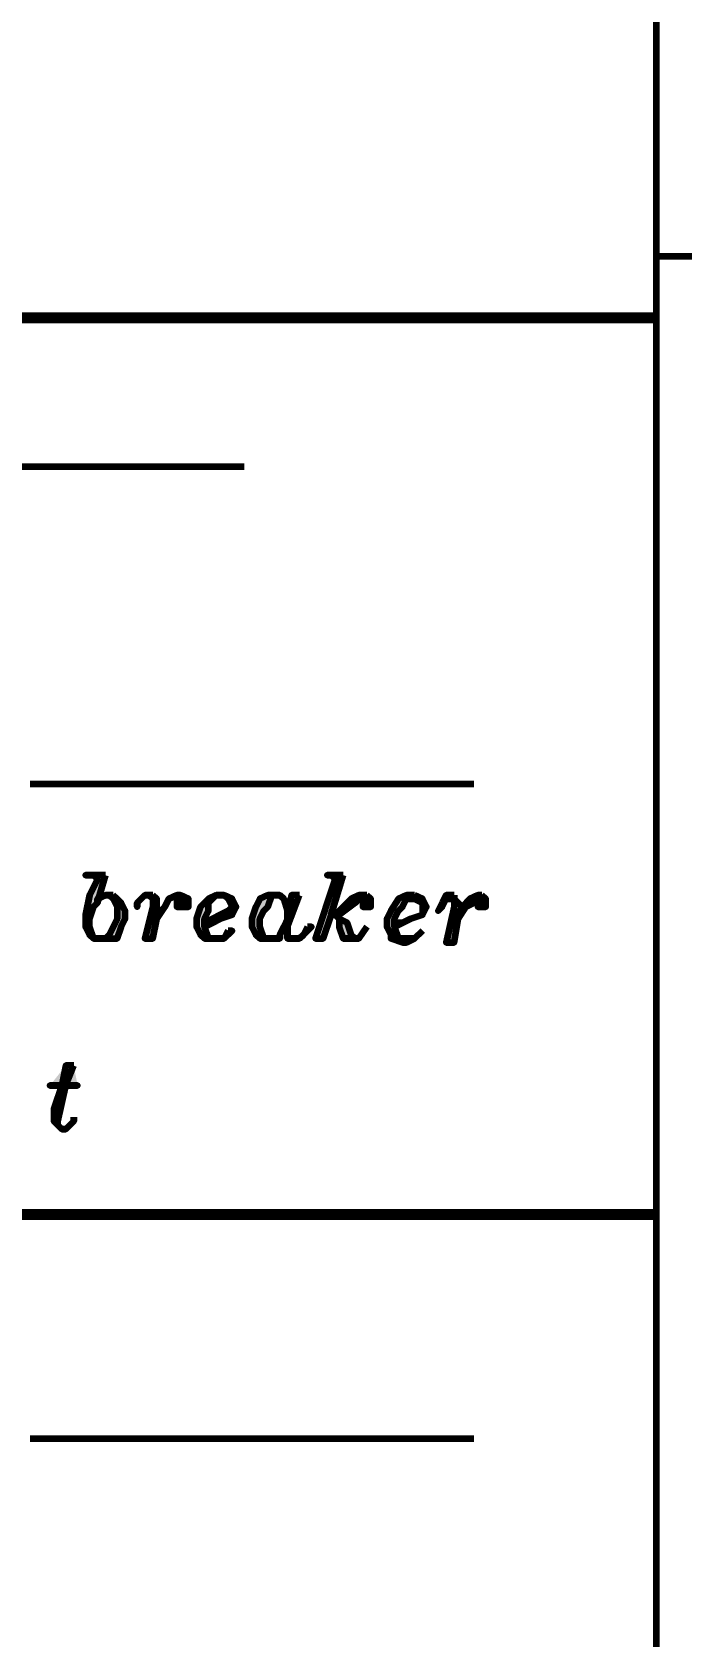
# Model space of a CAD drawing. Header units: inches. Extents: x 16 to 776, y 37 to 575.
# Drawn here: x 674.2 to 701.6, y 238.7 to 306.1 of the extents above; entities that cross this region are included whole.
import ezdxf

# ---------------------------------------------------------------- set-up
doc = ezdxf.new("R2010")
doc.units = ezdxf.units.IN
doc.header["$MEASUREMENT"] = 0
for name, color, linetype, lineweight in [('H', 7, 'CONTINUOUS', 100), ('P', 250, 'CONTINUOUS', 100), ('Text', 250, 'CONTINUOUS', 100)]:
    doc.layers.add(name, color=color, linetype=linetype, lineweight=lineweight)
doc.styles.get("Standard").update_dxf_attribs({"font": 'txt', "width": 0.75})

msp = doc.modelspace()

# ---------------------------------------------------------------- hatches: boundary and pattern name
at = {"layer": 'H', "linetype": 'Continuous'}
for points in [[(593.333, 294.167), (593.333, 294), (700.5, 294), (700.5, 294.167)], [(687.333, 270.667), (686.667, 270.667), (686.833, 270.667), (687, 270.5), (686.167, 268), (686.5, 268), (686.833, 269), (687, 269), (687.167, 269), (686.833, 269)], [(679.333, 269.833), (679.167, 269.833), (679.333, 269.667), (679.333, 269.333), (679, 268), (679.333, 268), (679.5, 268.833), (679.5, 269), (679.5, 269.333), (679.5, 269.667)], [(680.5, 269.833), (680.667, 269.667), (680.333, 269.667), (680.333, 269.333), (680.833, 269.333), (680.833, 269.667)], [(682, 269.833), (681.667, 269.667), (681.333, 269.333), (681.167, 268.833), (681.167, 268.5), (681.333, 268.167), (681.5, 268), (681.667, 268), (681.5, 268.5), (681.5, 268.667), (681.5, 268.833), (681.667, 269.167), (681.667, 269.5)], [(682.333, 269.833), (682.5, 269.667), (682.667, 269.333), (682.5, 269.167), (682.167, 269), (681.833, 268.833), (681.5, 268.667), (681.5, 268.5), (681.833, 268.667), (682.167, 268.833), (682.667, 269), (682.833, 269.333), (682.667, 269.667)], [(684.667, 269.833), (684.167, 269.833), (683.833, 269.667), (683.667, 269.333), (683.5, 268.833), (683.5, 268.5), (683.667, 268.167), (683.833, 268), (684, 268), (683.833, 268.5), (683.833, 268.833), (684, 269.167), (684.167, 269.333), (684.333, 269.833)], [(688.333, 269.833), (688, 269.833), (687.667, 269.667), (687.167, 269.167), (687, 269), (686.833, 269), (687.167, 269), (687.833, 269.5), (688, 269.667), (688.333, 269.667)], [(688.333, 269.833), (688.333, 269.667), (688.167, 269.667), (688.167, 269.333), (688.5, 269.333), (688.5, 269.667)], [(690.333, 269.833), (690, 269.833), (689.667, 269.667), (689.333, 269.167), (689.167, 268.833), (689.167, 268.5), (689.333, 268.167), (689.333, 268), (689.833, 267.833), (689.833, 268), (689.667, 268), (689.5, 268.5), (689.5, 268.667), (689.5, 268.833), (689.667, 269.167), (689.833, 269.333), (690, 269.667), (690.333, 269.667)], [(690.333, 269.833), (690.333, 269.667), (690.667, 269.5), (690.667, 269.333), (690.667, 269), (690.167, 268.833), (689.833, 268.667), (689.5, 268.667), (689.5, 268.5), (689.833, 268.667), (690.167, 268.833), (690.667, 269), (690.833, 269.333), (690.667, 269.667)], [(692, 269.833), (691.667, 269.833), (691.5, 269.5), (691.333, 269.167), (691.5, 269.333), (691.667, 269.667), (692, 269.667)], [(693.167, 269.833), (693, 269.833), (692.667, 269.667), (692.333, 269.333), (692.167, 269), (692.167, 268.833), (692.5, 269.333), (692.833, 269.5), (693, 269.667), (693.167, 269.667)], [(693.167, 269.833), (693.167, 269.667), (693, 269.333), (693.333, 269.333), (693.333, 269.667)], [(679.833, 269.333), (679.5, 269), (679.5, 268.833)], [(684.833, 269.667), (685, 269.167), (685, 268.833), (685, 269), (685, 269.333)], [(687.167, 269), (687, 269), (687.167, 268.833), (687.167, 268.5), (687.333, 268), (687.833, 268), (687.667, 268.167), (687.5, 268.667), (687.167, 268.833)], [(692, 269.667), (692, 269.5), (692, 269.333), (691.667, 267.833), (692, 267.833), (692.167, 268.833), (692.167, 269), (692.333, 269.333)], [(685, 268.833), (684.833, 268.5), (684.667, 268.167), (684.667, 268), (684.167, 268), (684, 268), (684.333, 268), (684.667, 268), (684.667, 268.167), (684.833, 268.5), (685, 268.667)], [(687.833, 268), (687.333, 268), (687.5, 268)], [(690.333, 268), (690, 268), (689.833, 268), (689.833, 267.833), (690, 267.833)], [(585.667, 256.5), (585.667, 256.333), (700.5, 256.333), (700.5, 256.5)]]:
    msp.add_hatch(color=0, dxfattribs=at).paths.add_polyline_path(points)
h = msp.add_hatch(color=0, dxfattribs=at)
edge = h.paths.add_edge_path()
edge.add_line((677.333, 270.667), (676.5, 270.667))
edge.add_line((676.5, 270.667), (676.667, 270.667))
edge.add_line((676.667, 270.667), (676.833, 270.667))
edge.add_line((676.833, 270.667), (677, 270.5))
edge.add_line((677, 270.5), (676.667, 269.833))
edge.add_line((676.667, 269.833), (676.5, 269))
edge.add_line((676.5, 269), (676.5, 268.5))
edge.add_line((676.5, 268.5), (676.667, 268.167))
edge.add_line((676.667, 268.167), (677, 268))
edge.add_line((677, 268), (676.833, 268))
edge.add_line((676.833, 268), (676.667, 268.5))
edge.add_line((676.667, 268.5), (676.667, 268.833))
edge.add_line((676.667, 268.833), (676.833, 269.333))
edge.add_line((676.833, 269.333), (677, 269.5))
h = msp.add_hatch(color=0, dxfattribs=at)
edge = h.paths.add_edge_path()
edge.add_line((677.667, 269.833), (677.333, 269.833))
edge.add_line((677.333, 269.833), (677, 269.5))
edge.add_line((677, 269.5), (677, 269.667))
edge.add_line((677, 269.667), (677.333, 269.833))
edge.add_line((677.333, 269.833), (677.5, 269.833))
h = msp.add_hatch(color=0, dxfattribs=at)
edge = h.paths.add_edge_path()
edge.add_line((677.667, 269.833), (677.5, 269.833))
edge.add_line((677.5, 269.833), (677.667, 269.667))
edge.add_line((677.667, 269.667), (677.833, 269.333))
edge.add_line((677.833, 269.333), (677.833, 268.833))
edge.add_line((677.833, 268.833), (677.667, 268.5))
edge.add_line((677.667, 268.5), (677.5, 268.167))
edge.add_line((677.5, 268.167), (677, 268))
edge.add_line((677, 268), (677.333, 268))
edge.add_line((677.333, 268), (677.833, 268))
edge.add_line((677.833, 268), (678, 268.5))
edge.add_line((678, 268.5), (678.167, 268.833))
edge.add_line((678.167, 268.833), (678.167, 269.167))
edge.add_line((678.167, 269.167), (678, 269.5))
edge.add_line((678, 269.5), (677.833, 269.667))
h = msp.add_hatch(color=0, dxfattribs=at)
edge = h.paths.add_edge_path()
edge.add_line((679.333, 269.833), (679, 269.833))
edge.add_line((679, 269.833), (678.667, 269.333))
edge.add_line((678.667, 269.333), (678.667, 269.5))
edge.add_line((678.667, 269.5), (679, 269.833))
edge.add_line((679, 269.833), (679.167, 269.833))
h = msp.add_hatch(color=0, dxfattribs=at)
edge = h.paths.add_edge_path()
edge.add_line((685.5, 269.833), (685.167, 269.833))
edge.add_line((685.167, 269.833), (685, 269))
edge.add_line((685, 269), (685, 268.833))
edge.add_line((685, 268.833), (685, 268.667))
edge.add_line((685, 268.667), (685, 268.333))
edge.add_line((685, 268.333), (685.167, 268))
edge.add_line((685.167, 268), (685, 268))
edge.add_line((685, 268), (685, 268.5))
h = msp.add_hatch(color=0, dxfattribs=at)
edge = h.paths.add_edge_path()
edge.add_line((682.5, 268.333), (682.333, 268))
edge.add_line((682.333, 268), (681.667, 268))
edge.add_line((681.667, 268), (682, 268))
edge.add_line((682, 268), (682.333, 268))
edge.add_line((682.333, 268), (682.667, 268.333))
h = msp.add_hatch(color=0, dxfattribs=at)
edge = h.paths.add_edge_path()
edge.add_line((685.833, 268.5), (685.667, 268.167))
edge.add_line((685.667, 268.167), (685.167, 268))
edge.add_line((685.167, 268), (685.5, 268))
edge.add_line((685.5, 268), (685.667, 268.167))
edge.add_line((685.667, 268.167), (686, 268.5))
h = msp.add_hatch(color=0, dxfattribs=at)
edge = h.paths.add_edge_path()
edge.add_line((676, 262.667), (675.667, 262.667))
edge.add_line((675.667, 262.667), (675, 261.833))
edge.add_line((675, 261.833), (675.5, 261.833))
edge.add_line((675.5, 261.833), (675.167, 260.833))
edge.add_line((675.167, 260.833), (675.167, 260.333))
edge.add_line((675.167, 260.333), (675.5, 260))
edge.add_line((675.5, 260), (675.333, 260.167))
edge.add_line((675.333, 260.167), (675.333, 260.333))
edge.add_line((675.333, 260.333), (675.667, 261.833))
edge.add_line((675.667, 261.833), (676.167, 261.833))

# ---------------------------------------------------------------- linework, layer by layer
at = {"layer": 'P', "color": 0, "linetype": 'Continuous'}
for points in [[(700.5, 558.333), (700.5, 53.833)], [(700.5, 296.667), (759.5, 296.667)], [(593.333, 294.167), (593.333, 294), (593.333, 294), (700.5, 294), (700.5, 294), (700.5, 294.167), (593.333, 294.167)], [(593.333, 287.833), (683.167, 287.833)], [(674.167, 274.5), (674.333, 274.5)], [(674.333, 274.5), (674.333, 274.5)], [(674.333, 274.5), (674.333, 274.5)], [(674.333, 274.5), (674.5, 274.5)], [(674.333, 274.5), (674.5, 274.5)], [(674.5, 274.5), (674.667, 274.5)], [(674.5, 274.5), (674.667, 274.5)], [(674.667, 274.5), (674.833, 274.5)], [(674.667, 274.5), (674.833, 274.5)], [(674.833, 274.5), (674.833, 274.5)], [(674.833, 274.5), (675, 274.5)], [(674.833, 274.5), (675, 274.5)], [(675, 274.5), (675.167, 274.5)], [(675, 274.5), (675.167, 274.5)], [(675.167, 274.5), (675.167, 274.5)], [(675.167, 274.5), (675.167, 274.5)], [(675.167, 274.5), (675.333, 274.5)], [(675.333, 274.5), (675.5, 274.5)], [(675.333, 274.5), (675.5, 274.5)], [(675.5, 274.5), (675.667, 274.5)], [(675.5, 274.5), (675.667, 274.5)], [(675.667, 274.5), (675.667, 274.5)], [(675.667, 274.5), (675.667, 274.5)], [(675.667, 274.5), (675.833, 274.5)], [(675.833, 274.5), (676, 274.5)], [(675.833, 274.5), (676, 274.5)], [(676, 274.5), (676, 274.5)], [(676, 274.5), (676, 274.5)], [(676, 274.5), (676.167, 274.5)], [(676, 274.5), (676.167, 274.5)], [(676.167, 274.5), (676.333, 274.5)], [(676.333, 274.5), (676.5, 274.5)], [(676.333, 274.5), (676.5, 274.5)], [(676.5, 274.5), (676.5, 274.5)], [(676.5, 274.5), (676.5, 274.5)], [(676.5, 274.5), (676.667, 274.5)], [(676.5, 274.5), (676.667, 274.5)], [(676.667, 274.5), (676.833, 274.5)], [(676.667, 274.5), (676.833, 274.5)], [(676.833, 274.5), (677, 274.5)], [(677, 274.5), (677, 274.5)], [(677, 274.5), (677, 274.5)], [(677, 274.5), (677.167, 274.5)], [(677, 274.5), (677.167, 274.5)], [(677.167, 274.5), (677.333, 274.5)], [(677.167, 274.5), (677.333, 274.5)], [(677.333, 274.5), (677.333, 274.5)], [(677.333, 274.5), (677.5, 274.5)], [(677.333, 274.5), (677.5, 274.5)], [(677.5, 274.5), (677.667, 274.5)], [(677.5, 274.5), (677.667, 274.5)], [(677.667, 274.5), (677.833, 274.5)], [(677.667, 274.5), (677.833, 274.5)], [(677.833, 274.5), (677.833, 274.5)], [(677.833, 274.5), (678, 274.5)], [(677.833, 274.5), (678, 274.5)], [(678, 274.5), (678.167, 274.5)], [(678, 274.5), (678.167, 274.5)], [(678.167, 274.5), (678.167, 274.5)], [(678.167, 274.5), (678.167, 274.5)], [(678.167, 274.5), (678.333, 274.5)], [(678.333, 274.5), (678.5, 274.5)], [(678.333, 274.5), (678.5, 274.5)], [(678.5, 274.5), (678.667, 274.5)], [(678.5, 274.5), (678.667, 274.5)], [(678.667, 274.5), (678.667, 274.5)], [(678.667, 274.5), (678.667, 274.5)], [(678.667, 274.5), (678.833, 274.5)], [(678.667, 274.5), (678.833, 274.5)], [(678.833, 274.5), (679, 274.5)], [(678.833, 274.5), (679, 274.5)], [(679, 274.5), (679, 274.5)], [(679, 274.5), (679.167, 274.5)], [(679, 274.5), (679.167, 274.5)], [(679.167, 274.5), (679.333, 274.5)], [(679.167, 274.5), (679.333, 274.5)], [(679.333, 274.5), (679.5, 274.5)], [(679.333, 274.5), (679.5, 274.5)], [(679.5, 274.5), (679.5, 274.5)], [(679.5, 274.5), (679.667, 274.5)], [(679.5, 274.5), (679.667, 274.5)], [(679.667, 274.5), (679.833, 274.5)], [(679.667, 274.5), (679.833, 274.5)], [(679.833, 274.5), (680, 274.5)], [(679.833, 274.5), (680, 274.5)], [(680, 274.5), (680, 274.5)], [(680, 274.5), (680.167, 274.5)], [(680, 274.5), (680.167, 274.5)], [(680.167, 274.5), (680.333, 274.5)], [(680.167, 274.5), (680.333, 274.5)], [(680.333, 274.5), (680.333, 274.5)], [(680.333, 274.5), (680.333, 274.5)], [(680.333, 274.5), (680.5, 274.5)], [(680.5, 274.5), (680.667, 274.5)], [(680.5, 274.5), (680.667, 274.5)], [(680.667, 274.5), (680.833, 274.5)], [(680.667, 274.5), (680.833, 274.5)], [(680.833, 274.5), (680.833, 274.5)], [(680.833, 274.5), (680.833, 274.5)], [(680.833, 274.5), (681, 274.5)], [(680.833, 274.5), (681, 274.5)], [(681, 274.5), (681.167, 274.5)], [(681.167, 274.5), (681.167, 274.5)], [(681.167, 274.5), (681.167, 274.5)], [(681.167, 274.5), (681.333, 274.5)], [(681.167, 274.5), (681.333, 274.5)], [(681.333, 274.5), (681.5, 274.5)], [(681.333, 274.5), (681.5, 274.5)], [(681.5, 274.5), (681.667, 274.5)], [(681.667, 274.5), (681.667, 274.5)], [(681.667, 274.5), (681.667, 274.5)], [(681.667, 274.5), (681.833, 274.5)], [(681.667, 274.5), (681.833, 274.5)], [(681.833, 274.5), (682, 274.5)], [(681.833, 274.5), (682, 274.5)], [(682, 274.5), (682, 274.5)], [(682, 274.5), (682.167, 274.5)], [(682, 274.5), (682.167, 274.5)], [(682.167, 274.5), (682.333, 274.5)], [(682.167, 274.5), (682.333, 274.5)], [(682.333, 274.5), (682.5, 274.5)], [(682.333, 274.5), (682.5, 274.5)], [(682.5, 274.5), (682.5, 274.5)], [(682.5, 274.5), (682.5, 274.5)], [(682.5, 274.5), (682.667, 274.5)], [(682.667, 274.5), (682.833, 274.5)], [(682.667, 274.5), (682.833, 274.5)], [(682.833, 274.5), (683, 274.5)], [(682.833, 274.5), (683, 274.5)], [(683, 274.5), (683, 274.5)], [(683, 274.5), (683, 274.5)], [(683, 274.5), (683.167, 274.5)], [(683.167, 274.5), (683.333, 274.5)], [(683.167, 274.5), (683.333, 274.5)], [(683.333, 274.5), (683.333, 274.5)], [(683.333, 274.5), (683.333, 274.5)], [(683.333, 274.5), (683.5, 274.5)], [(683.333, 274.5), (683.5, 274.5)], [(683.5, 274.5), (683.667, 274.5)], [(683.667, 274.5), (683.833, 274.5)], [(683.667, 274.5), (683.833, 274.5)], [(683.833, 274.5), (683.833, 274.5)], [(683.833, 274.5), (683.833, 274.5)], [(683.833, 274.5), (684, 274.5)], [(683.833, 274.5), (684, 274.5)], [(684, 274.5), (684.167, 274.5)], [(684.167, 274.5), (684.167, 274.5)], [(684.167, 274.5), (684.167, 274.5)], [(684.167, 274.5), (684.333, 274.5)], [(684.167, 274.5), (684.333, 274.5)], [(684.333, 274.5), (684.5, 274.5)], [(684.333, 274.5), (684.5, 274.5)], [(684.5, 274.5), (684.667, 274.5)], [(684.5, 274.5), (684.667, 274.5)], [(684.667, 274.5), (684.667, 274.5)], [(684.667, 274.5), (684.667, 274.5)], [(684.667, 274.5), (684.833, 274.5)], [(684.833, 274.5), (685, 274.5)], [(684.833, 274.5), (685, 274.5)], [(685, 274.5), (685, 274.5)], [(685, 274.5), (685, 274.5)], [(685, 274.5), (685.167, 274.5)], [(685, 274.5), (685.167, 274.5)], [(685.167, 274.5), (685.333, 274.5)], [(685.333, 274.5), (685.5, 274.5)], [(685.333, 274.5), (685.5, 274.5)], [(685.5, 274.5), (685.5, 274.5)], [(685.5, 274.5), (685.5, 274.5)], [(685.5, 274.5), (685.667, 274.5)], [(685.5, 274.5), (685.667, 274.5)], [(685.667, 274.5), (685.833, 274.5)], [(685.833, 274.5), (686, 274.5)], [(685.833, 274.5), (686, 274.5)], [(686, 274.5), (686, 274.5)], [(686, 274.5), (686, 274.5)], [(686, 274.5), (686.167, 274.5)], [(686.167, 274.5), (686.333, 274.5)], [(686.167, 274.5), (686.333, 274.5)], [(686.333, 274.5), (686.333, 274.5)], [(686.333, 274.5), (686.333, 274.5)], [(686.333, 274.5), (686.5, 274.5)], [(686.333, 274.5), (686.5, 274.5)], [(686.5, 274.5), (686.667, 274.5)], [(686.5, 274.5), (686.667, 274.5)], [(686.667, 274.5), (686.833, 274.5)], [(686.667, 274.5), (686.833, 274.5)], [(686.833, 274.5), (686.833, 274.5)], [(686.833, 274.5), (687, 274.5)], [(686.833, 274.5), (687, 274.5)], [(687, 274.5), (687.167, 274.5)], [(687, 274.5), (687.167, 274.5)], [(687.167, 274.5), (687.167, 274.5)], [(687.167, 274.5), (687.167, 274.5)], [(687.167, 274.5), (687.333, 274.5)], [(687.333, 274.5), (687.5, 274.5)], [(687.333, 274.5), (687.5, 274.5)], [(687.5, 274.5), (687.667, 274.5)], [(687.5, 274.5), (687.667, 274.5)], [(687.667, 274.5), (687.667, 274.5)], [(687.667, 274.5), (687.667, 274.5)], [(687.667, 274.5), (687.833, 274.5)], [(687.833, 274.5), (688, 274.5)], [(687.833, 274.5), (688, 274.5)], [(688, 274.5), (688, 274.5)], [(688, 274.5), (688, 274.5)], [(688, 274.5), (688.167, 274.5)], [(688, 274.5), (688.167, 274.5)], [(688.167, 274.5), (688.333, 274.5)], [(688.333, 274.5), (688.5, 274.5)], [(688.333, 274.5), (688.5, 274.5)], [(688.5, 274.5), (688.5, 274.5)], [(688.5, 274.5), (688.5, 274.5)], [(688.5, 274.5), (688.667, 274.5)], [(688.5, 274.5), (688.667, 274.5)], [(688.667, 274.5), (688.833, 274.5)], [(688.667, 274.5), (688.833, 274.5)], [(688.833, 274.5), (689, 274.5)], [(689, 274.5), (689, 274.5)], [(689, 274.5), (689, 274.5)], [(689, 274.5), (689.167, 274.5)], [(689, 274.5), (689.167, 274.5)], [(689.167, 274.5), (689.333, 274.5)], [(689.167, 274.5), (689.333, 274.5)], [(689.333, 274.5), (689.333, 274.5)], [(689.333, 274.5), (689.5, 274.5)], [(689.333, 274.5), (689.5, 274.5)], [(689.5, 274.5), (689.667, 274.5)], [(689.5, 274.5), (689.667, 274.5)], [(689.667, 274.5), (689.833, 274.5)], [(689.667, 274.5), (689.833, 274.5)], [(689.833, 274.5), (689.833, 274.5)], [(689.833, 274.5), (690, 274.5)], [(689.833, 274.5), (690, 274.5)], [(690, 274.5), (690.167, 274.5)], [(690, 274.5), (690.167, 274.5)], [(690.167, 274.5), (690.167, 274.5)], [(690.167, 274.5), (690.167, 274.5)], [(690.167, 274.5), (690.333, 274.5)], [(690.333, 274.5), (690.5, 274.5)], [(690.333, 274.5), (690.5, 274.5)], [(690.5, 274.5), (690.667, 274.5)], [(690.5, 274.5), (690.667, 274.5)], [(690.667, 274.5), (690.667, 274.5)], [(690.667, 274.5), (690.667, 274.5)], [(690.667, 274.5), (690.833, 274.5)], [(690.667, 274.5), (690.833, 274.5)], [(690.833, 274.5), (691, 274.5)], [(691, 274.5), (691, 274.5)], [(691, 274.5), (691, 274.5)], [(691, 274.5), (691.167, 274.5)], [(691, 274.5), (691.167, 274.5)], [(691.167, 274.5), (691.333, 274.5)], [(691.167, 274.5), (691.333, 274.5)], [(691.333, 274.5), (691.5, 274.5)], [(691.5, 274.5), (691.5, 274.5)], [(691.5, 274.5), (691.5, 274.5)], [(691.5, 274.5), (691.667, 274.5)], [(691.5, 274.5), (691.667, 274.5)], [(691.667, 274.5), (691.833, 274.5)], [(691.667, 274.5), (691.833, 274.5)], [(691.833, 274.5), (692, 274.5)], [(692, 274.5), (692, 274.5)], [(692, 274.5), (692, 274.5)], [(692, 274.5), (692.167, 274.5)], [(692, 274.5), (692.167, 274.5)], [(692.167, 274.5), (692.333, 274.5)], [(692.167, 274.5), (692.333, 274.5)], [(692.333, 274.5), (692.333, 274.5)], [(692.333, 274.5), (692.5, 274.5)], [(692.333, 274.5), (692.5, 274.5)], [(692.5, 274.5), (692.667, 274.5)], [(692.5, 274.5), (692.667, 274.5)], [(692.667, 274.5), (692.833, 274.5)], [(692.667, 274.5), (692.833, 274.5)], [(692.833, 274.5), (692.833, 274.5)], [(692.833, 274.5), (692.833, 274.5)], [(677.333, 270.667), (676.5, 270.667), (676.5, 270.667), (676.667, 270.667), (676.833, 270.667), (677, 270.5), (676.667, 269.833), (676.5, 269), (676.5, 268.5), (676.667, 268.167), (676.833, 268), (677, 268), (677, 268), (676.833, 268), (676.667, 268.5), (676.667, 268.833), (676.833, 269.333), (677, 269.5), (677, 269.5), (677.333, 270.667)], [(687.333, 270.667), (686.667, 270.667), (686.667, 270.667), (686.833, 270.667), (686.833, 270.667), (687, 270.5), (686.167, 268), (686.5, 268), (686.833, 269), (687, 269), (687.167, 269), (686.833, 269), (687.333, 270.667)], [(677.667, 269.833), (677.333, 269.833), (677, 269.667), (677, 269.5), (677, 269.5), (677, 269.667), (677.333, 269.833), (677.5, 269.833), (677.667, 269.833)], [(677.667, 269.833), (677.5, 269.833), (677.667, 269.667), (677.833, 269.333), (677.833, 268.833), (677.667, 268.5), (677.5, 268.167), (677.333, 268), (677, 268), (677, 268), (677.333, 268), (677.833, 268), (678, 268.5), (678.167, 268.833), (678.167, 269.167), (678, 269.5), (677.833, 269.667), (677.667, 269.833)], [(679.333, 269.833), (679, 269.833), (678.667, 269.5), (678.667, 269.333), (678.667, 269.333), (678.667, 269.5), (679, 269.833), (679.167, 269.833), (679.333, 269.833)], [(679.333, 269.833), (679.167, 269.833), (679.333, 269.667), (679.333, 269.333), (679, 268), (679.333, 268), (679.5, 268.833), (679.5, 269), (679.5, 269.333), (679.5, 269.667), (679.333, 269.833)], [(680.5, 269.833), (680.333, 269.833), (680, 269.667), (679.833, 269.333), (679.5, 269), (679.5, 268.833), (679.833, 269.333), (680, 269.667), (680.333, 269.833), (680.5, 269.833)], [(680.5, 269.833), (680.5, 269.833), (680.667, 269.667), (680.333, 269.667), (680.333, 269.333), (680.833, 269.333), (680.833, 269.667), (680.5, 269.833)], [(682.333, 269.833), (682, 269.833), (681.667, 269.667), (681.333, 269.333), (681.167, 268.833), (681.167, 268.5), (681.333, 268.167), (681.5, 268), (681.667, 268), (681.667, 268), (681.667, 268), (681.5, 268.5), (681.5, 268.5), (681.5, 268.667), (681.5, 268.833), (681.667, 269.167), (681.667, 269.5), (682, 269.833), (682.333, 269.833)], [(682.333, 269.833), (682.333, 269.833), (682.5, 269.667), (682.667, 269.333), (682.5, 269.167), (682.167, 269), (681.833, 268.833), (681.5, 268.667), (681.5, 268.5), (681.833, 268.667), (682.167, 268.833), (682.667, 269), (682.833, 269.333), (682.667, 269.667), (682.333, 269.833)], [(684.667, 269.833), (684.167, 269.833), (683.833, 269.667), (683.667, 269.333), (683.5, 268.833), (683.5, 268.5), (683.667, 268.167), (683.833, 268), (684, 268), (684, 268), (684, 268), (683.833, 268.5), (683.833, 268.833), (684, 269.167), (684.167, 269.333), (684.333, 269.833), (684.667, 269.833)], [(684.667, 269.833), (684.667, 269.833), (684.833, 269.667), (685, 269.167), (685, 268.833), (685, 269), (685, 269.333), (684.833, 269.667), (684.667, 269.833)], [(685.5, 269.833), (685.167, 269.833), (685, 269), (685, 268.833), (685, 268.667), (685, 268.333), (685, 268), (685, 268), (685.167, 268), (685.167, 268), (685, 268), (685, 268.5), (685.5, 269.833)], [(688.333, 269.833), (688, 269.833), (687.667, 269.667), (687.167, 269.167), (687, 269), (686.833, 269), (687.167, 269), (687.167, 269), (687.833, 269.5), (688, 269.667), (688.333, 269.667), (688.333, 269.833)], [(688.333, 269.833), (688.333, 269.667), (688.333, 269.667), (688.167, 269.667), (688.167, 269.333), (688.5, 269.333), (688.5, 269.667), (688.333, 269.833)], [(690.333, 269.833), (690, 269.833), (689.667, 269.667), (689.333, 269.167), (689.167, 268.833), (689.167, 268.5), (689.333, 268.167), (689.333, 268), (689.833, 267.833), (689.833, 268), (689.667, 268), (689.5, 268.5), (689.5, 268.5), (689.5, 268.667), (689.5, 268.833), (689.667, 269.167), (689.833, 269.333), (690, 269.667), (690.333, 269.667), (690.333, 269.833)], [(690.333, 269.833), (690.333, 269.667), (690.667, 269.5), (690.667, 269.333), (690.667, 269), (690.167, 268.833), (689.833, 268.667), (689.5, 268.667), (689.5, 268.5), (689.833, 268.667), (690.167, 268.833), (690.667, 269), (690.833, 269.333), (690.667, 269.667), (690.333, 269.833)], [(692, 269.833), (691.667, 269.833), (691.5, 269.5), (691.333, 269.167), (691.333, 269.167), (691.5, 269.333), (691.667, 269.667), (692, 269.667), (692, 269.833)], [(692, 269.833), (692, 269.667), (692, 269.5), (692, 269.333), (691.667, 267.833), (692, 267.833), (692.167, 268.833), (692.167, 269), (692.333, 269.333), (692, 269.667), (692, 269.833)], [(693.167, 269.833), (693, 269.833), (692.667, 269.667), (692.333, 269.333), (692.167, 269), (692.167, 268.833), (692.5, 269.333), (692.833, 269.5), (693, 269.667), (693.167, 269.667), (693.167, 269.833)], [(693.167, 269.833), (693.167, 269.667), (693.167, 269.667), (693.167, 269.667), (693, 269.333), (693.333, 269.333), (693.333, 269.667), (693.167, 269.833)], [(687.167, 269), (687, 269), (687.167, 268.833), (687.167, 268.5), (687.333, 268), (687.833, 268), (687.667, 268.167), (687.5, 268.667), (687.167, 268.833), (687.167, 269)], [(682.5, 268.333), (682.333, 268), (682, 268), (681.667, 268), (681.667, 268), (682, 268), (682.333, 268), (682.667, 268.333), (682.5, 268.333)], [(685, 268.833), (684.833, 268.5), (684.667, 268.167), (684.667, 268), (684.167, 268), (684, 268), (684, 268), (684, 268), (684.333, 268), (684.667, 268), (684.667, 268.167), (684.833, 268.5), (685, 268.667), (685, 268.833)], [(685.833, 268.5), (685.667, 268.167), (685.5, 268), (685.167, 268), (685.167, 268), (685.5, 268), (685.667, 268.167), (686, 268.5), (685.833, 268.5)], [(688.333, 268.5), (688, 268), (687.833, 268), (687.333, 268), (687.5, 268), (687.833, 268), (688, 268), (688.333, 268.5)], [(690.667, 268.333), (690.333, 268), (690, 268), (689.833, 268), (689.833, 267.833), (690, 267.833), (690.333, 268), (690.667, 268.333)], [(676, 262.667), (675.667, 262.667), (675.5, 261.833), (675, 261.833), (675, 261.833), (675.5, 261.833), (675.167, 260.833), (675.167, 260.333), (675.333, 260.167), (675.5, 260), (675.5, 260), (675.333, 260.167), (675.333, 260.333), (675.667, 261.833), (676.167, 261.833), (676.167, 261.833), (675.667, 261.833), (676, 262.667)], [(676, 260.5), (676, 260.333), (675.667, 260), (675.5, 260), (675.5, 260), (675.667, 260), (676, 260.333), (676, 260.5)], [(585.667, 256.5), (585.667, 256.333), (585.667, 256.333), (700.5, 256.333), (700.5, 256.333), (700.5, 256.5), (585.667, 256.5)], [(674.167, 247), (674.333, 247)], [(674.333, 247), (674.333, 247)], [(674.333, 247), (674.333, 247)], [(674.333, 247), (674.5, 247)], [(674.333, 247), (674.5, 247)], [(674.5, 247), (674.667, 247)], [(674.5, 247), (674.667, 247)], [(674.667, 247), (674.833, 247)], [(674.667, 247), (674.833, 247)], [(674.833, 247), (674.833, 247)], [(674.833, 247), (675, 247)], [(674.833, 247), (675, 247)], [(675, 247), (675.167, 247)], [(675, 247), (675.167, 247)], [(675.167, 247), (675.167, 247)], [(675.167, 247), (675.167, 247)], [(675.167, 247), (675.333, 247)], [(675.333, 247), (675.5, 247)], [(675.333, 247), (675.5, 247)], [(675.5, 247), (675.667, 247)], [(675.5, 247), (675.667, 247)], [(675.667, 247), (675.667, 247)], [(675.667, 247), (675.667, 247)], [(675.667, 247), (675.833, 247)], [(675.833, 247), (676, 247)], [(675.833, 247), (676, 247)], [(676, 247), (676, 247)], [(676, 247), (676, 247)], [(676, 247), (676.167, 247)], [(676, 247), (676.167, 247)], [(676.167, 247), (676.333, 247)], [(676.333, 247), (676.5, 247)], [(676.333, 247), (676.5, 247)], [(676.5, 247), (676.5, 247)], [(676.5, 247), (676.5, 247)], [(676.5, 247), (676.667, 247)], [(676.5, 247), (676.667, 247)], [(676.667, 247), (676.833, 247)], [(676.667, 247), (676.833, 247)], [(676.833, 247), (677, 247)], [(677, 247), (677, 247)], [(677, 247), (677, 247)], [(677, 247), (677.167, 247)], [(677, 247), (677.167, 247)], [(677.167, 247), (677.333, 247)], [(677.167, 247), (677.333, 247)], [(677.333, 247), (677.333, 247)], [(677.333, 247), (677.5, 247)], [(677.333, 247), (677.5, 247)], [(677.5, 247), (677.667, 247)], [(677.5, 247), (677.667, 247)], [(677.667, 247), (677.833, 247)], [(677.667, 247), (677.833, 247)], [(677.833, 247), (677.833, 247)], [(677.833, 247), (678, 247)], [(677.833, 247), (678, 247)], [(678, 247), (678.167, 247)], [(678, 247), (678.167, 247)], [(678.167, 247), (678.167, 247)], [(678.167, 247), (678.167, 247)], [(678.167, 247), (678.333, 247)], [(678.333, 247), (678.5, 247)], [(678.333, 247), (678.5, 247)], [(678.5, 247), (678.667, 247)], [(678.5, 247), (678.667, 247)], [(678.667, 247), (678.667, 247)], [(678.667, 247), (678.667, 247)], [(678.667, 247), (678.833, 247)], [(678.667, 247), (678.833, 247)], [(678.833, 247), (679, 247)], [(678.833, 247), (679, 247)], [(679, 247), (679, 247)], [(679, 247), (679.167, 247)], [(679, 247), (679.167, 247)], [(679.167, 247), (679.333, 247)], [(679.167, 247), (679.333, 247)], [(679.333, 247), (679.5, 247)], [(679.333, 247), (679.5, 247)], [(679.5, 247), (679.5, 247)], [(679.5, 247), (679.667, 247)], [(679.5, 247), (679.667, 247)], [(679.667, 247), (679.833, 247)], [(679.667, 247), (679.833, 247)], [(679.833, 247), (680, 247)], [(679.833, 247), (680, 247)], [(680, 247), (680, 247)], [(680, 247), (680.167, 247)], [(680, 247), (680.167, 247)], [(680.167, 247), (680.333, 247)], [(680.167, 247), (680.333, 247)], [(680.333, 247), (680.333, 247)], [(680.333, 247), (680.333, 247)], [(680.333, 247), (680.5, 247)], [(680.5, 247), (680.667, 247)], [(680.5, 247), (680.667, 247)], [(680.667, 247), (680.833, 247)], [(680.667, 247), (680.833, 247)], [(680.833, 247), (680.833, 247)], [(680.833, 247), (680.833, 247)], [(680.833, 247), (681, 247)], [(680.833, 247), (681, 247)], [(681, 247), (681.167, 247)], [(681.167, 247), (681.167, 247)], [(681.167, 247), (681.167, 247)], [(681.167, 247), (681.333, 247)], [(681.167, 247), (681.333, 247)], [(681.333, 247), (681.5, 247)], [(681.333, 247), (681.5, 247)], [(681.5, 247), (681.667, 247)], [(681.667, 247), (681.667, 247)], [(681.667, 247), (681.667, 247)], [(681.667, 247), (681.833, 247)], [(681.667, 247), (681.833, 247)], [(681.833, 247), (682, 247)], [(681.833, 247), (682, 247)], [(682, 247), (682, 247)], [(682, 247), (682.167, 247)], [(682, 247), (682.167, 247)], [(682.167, 247), (682.333, 247)], [(682.167, 247), (682.333, 247)], [(682.333, 247), (682.5, 247)], [(682.333, 247), (682.5, 247)], [(682.5, 247), (682.5, 247)], [(682.5, 247), (682.5, 247)], [(682.5, 247), (682.667, 247)], [(682.667, 247), (682.833, 247)], [(682.667, 247), (682.833, 247)], [(682.833, 247), (683, 247)], [(682.833, 247), (683, 247)], [(683, 247), (683, 247)], [(683, 247), (683, 247)], [(683, 247), (683.167, 247)], [(683.167, 247), (683.333, 247)], [(683.167, 247), (683.333, 247)], [(683.333, 247), (683.333, 247)], [(683.333, 247), (683.333, 247)], [(683.333, 247), (683.5, 247)], [(683.333, 247), (683.5, 247)], [(683.5, 247), (683.667, 247)], [(683.667, 247), (683.833, 247)], [(683.667, 247), (683.833, 247)], [(683.833, 247), (683.833, 247)], [(683.833, 247), (683.833, 247)], [(683.833, 247), (684, 247)], [(683.833, 247), (684, 247)], [(684, 247), (684.167, 247)], [(684.167, 247), (684.167, 247)], [(684.167, 247), (684.167, 247)], [(684.167, 247), (684.333, 247)], [(684.167, 247), (684.333, 247)], [(684.333, 247), (684.5, 247)], [(684.333, 247), (684.5, 247)], [(684.5, 247), (684.667, 247)], [(684.5, 247), (684.667, 247)], [(684.667, 247), (684.667, 247)], [(684.667, 247), (684.667, 247)], [(684.667, 247), (684.833, 247)], [(684.833, 247), (685, 247)], [(684.833, 247), (685, 247)], [(685, 247), (685, 247)], [(685, 247), (685, 247)], [(685, 247), (685.167, 247)], [(685, 247), (685.167, 247)], [(685.167, 247), (685.333, 247)], [(685.333, 247), (685.5, 247)], [(685.333, 247), (685.5, 247)], [(685.5, 247), (685.5, 247)], [(685.5, 247), (685.5, 247)], [(685.5, 247), (685.667, 247)], [(685.5, 247), (685.667, 247)], [(685.667, 247), (685.833, 247)], [(685.833, 247), (686, 247)], [(685.833, 247), (686, 247)], [(686, 247), (686, 247)], [(686, 247), (686, 247)], [(686, 247), (686.167, 247)], [(686.167, 247), (686.333, 247)], [(686.167, 247), (686.333, 247)], [(686.333, 247), (686.333, 247)], [(686.333, 247), (686.333, 247)], [(686.333, 247), (686.5, 247)], [(686.333, 247), (686.5, 247)], [(686.5, 247), (686.667, 247)], [(686.5, 247), (686.667, 247)], [(686.667, 247), (686.833, 247)], [(686.667, 247), (686.833, 247)], [(686.833, 247), (686.833, 247)], [(686.833, 247), (687, 247)], [(686.833, 247), (687, 247)], [(687, 247), (687.167, 247)], [(687, 247), (687.167, 247)], [(687.167, 247), (687.167, 247)], [(687.167, 247), (687.167, 247)], [(687.167, 247), (687.333, 247)], [(687.333, 247), (687.5, 247)], [(687.333, 247), (687.5, 247)], [(687.5, 247), (687.667, 247)], [(687.5, 247), (687.667, 247)], [(687.667, 247), (687.667, 247)], [(687.667, 247), (687.667, 247)], [(687.667, 247), (687.833, 247)], [(687.833, 247), (688, 247)], [(687.833, 247), (688, 247)], [(688, 247), (688, 247)], [(688, 247), (688, 247)], [(688, 247), (688.167, 247)], [(688, 247), (688.167, 247)], [(688.167, 247), (688.333, 247)], [(688.333, 247), (688.5, 247)], [(688.333, 247), (688.5, 247)], [(688.5, 247), (688.5, 247)], [(688.5, 247), (688.5, 247)], [(688.5, 247), (688.667, 247)], [(688.5, 247), (688.667, 247)], [(688.667, 247), (688.833, 247)], [(688.667, 247), (688.833, 247)], [(688.833, 247), (689, 247)], [(689, 247), (689, 247)], [(689, 247), (689, 247)], [(689, 247), (689.167, 247)], [(689, 247), (689.167, 247)], [(689.167, 247), (689.333, 247)], [(689.167, 247), (689.333, 247)], [(689.333, 247), (689.333, 247)], [(689.333, 247), (689.5, 247)], [(689.333, 247), (689.5, 247)], [(689.5, 247), (689.667, 247)], [(689.5, 247), (689.667, 247)], [(689.667, 247), (689.833, 247)], [(689.667, 247), (689.833, 247)], [(689.833, 247), (689.833, 247)], [(689.833, 247), (690, 247)], [(689.833, 247), (690, 247)], [(690, 247), (690.167, 247)], [(690, 247), (690.167, 247)], [(690.167, 247), (690.167, 247)], [(690.167, 247), (690.167, 247)], [(690.167, 247), (690.333, 247)], [(690.333, 247), (690.5, 247)], [(690.333, 247), (690.5, 247)], [(690.5, 247), (690.667, 247)], [(690.5, 247), (690.667, 247)], [(690.667, 247), (690.667, 247)], [(690.667, 247), (690.667, 247)], [(690.667, 247), (690.833, 247)], [(690.667, 247), (690.833, 247)], [(690.833, 247), (691, 247)], [(691, 247), (691, 247)], [(691, 247), (691, 247)], [(691, 247), (691.167, 247)], [(691, 247), (691.167, 247)], [(691.167, 247), (691.333, 247)], [(691.167, 247), (691.333, 247)], [(691.333, 247), (691.5, 247)], [(691.5, 247), (691.5, 247)], [(691.5, 247), (691.5, 247)], [(691.5, 247), (691.667, 247)], [(691.5, 247), (691.667, 247)], [(691.667, 247), (691.833, 247)], [(691.667, 247), (691.833, 247)], [(691.833, 247), (692, 247)], [(692, 247), (692, 247)], [(692, 247), (692, 247)], [(692, 247), (692.167, 247)], [(692, 247), (692.167, 247)], [(692.167, 247), (692.333, 247)], [(692.167, 247), (692.333, 247)], [(692.333, 247), (692.333, 247)], [(692.333, 247), (692.5, 247)], [(692.333, 247), (692.5, 247)], [(692.5, 247), (692.667, 247)], [(692.5, 247), (692.667, 247)], [(692.667, 247), (692.833, 247)], [(692.667, 247), (692.833, 247)], [(692.833, 247), (692.833, 247)], [(692.833, 247), (692.833, 247)]]:
    msp.add_lwpolyline(points, dxfattribs=at)

# ---------------------------------------------------------------- texts
at = {"layer": 'Text', "color": 0, "linetype": 'Continuous', "char_height": 4.33333, "attachment_point": 4}
for insert in [(677.667, 299.833), (682, 299.833), (685.667, 299.833), (689, 299.833), (692.5, 299.833), (696.333, 299.833), (698.333, 299.833), (675.833, 293.667), (678.833, 293.667)]:
    msp.add_mtext('{\\fCIDFont+ F2|b0|i0|c1|p15;}', dxfattribs=dict(at, insert=insert))

doc.saveas('drawing.dxf')
